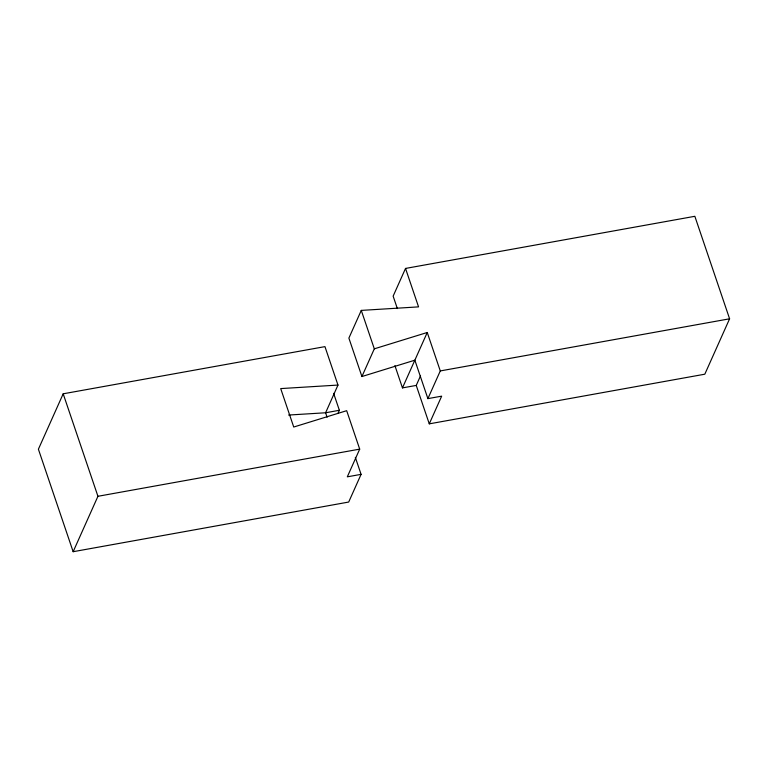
<?xml version="1.0" encoding="UTF-8"?>
<svg xmlns="http://www.w3.org/2000/svg" width="768" height="768" viewBox="0 0 768 768"><rect width="100%" height="100%" fill="white"/><g stroke="black" fill="none" stroke-linecap="round" stroke-linejoin="round"><path stroke-width="1.15" d="M327.101 417.226L325.594 412.771L337.978 385.066L324.95 346.627L63.187 393.802L38.4 449.203L73.152 551.702L348.691 502.051L361.085 474.346L355.334 457.392M73.152 551.702L97.939 496.291L63.187 393.802M405.523 268.435L418.56 306.874L361.277 310.397L348.883 338.093L361.92 376.531L414.854 360.192L427.891 398.63L441.667 396.154L429.274 423.85L704.813 374.198L729.6 318.797L694.848 216.298L405.523 268.435L393.139 296.141L397.354 308.573M337.939 413.482L339.37 410.285L333.619 393.331M361.92 376.531L374.314 348.826L361.277 310.397M337.978 385.066L280.704 388.589L293.731 427.027L346.675 410.688L359.702 449.126L347.309 476.832L361.085 474.346M420.528 375.83L416.237 385.421L402.461 387.898L427.248 332.496L374.314 348.826M427.891 398.63L440.285 370.925L427.248 332.496M440.285 370.925L729.6 318.797M339.37 410.285L325.594 412.771L288.595 415.046M97.939 496.291L359.702 449.126M416.237 385.421L429.274 423.85M394.906 365.616L402.461 387.898"/></g></svg>
